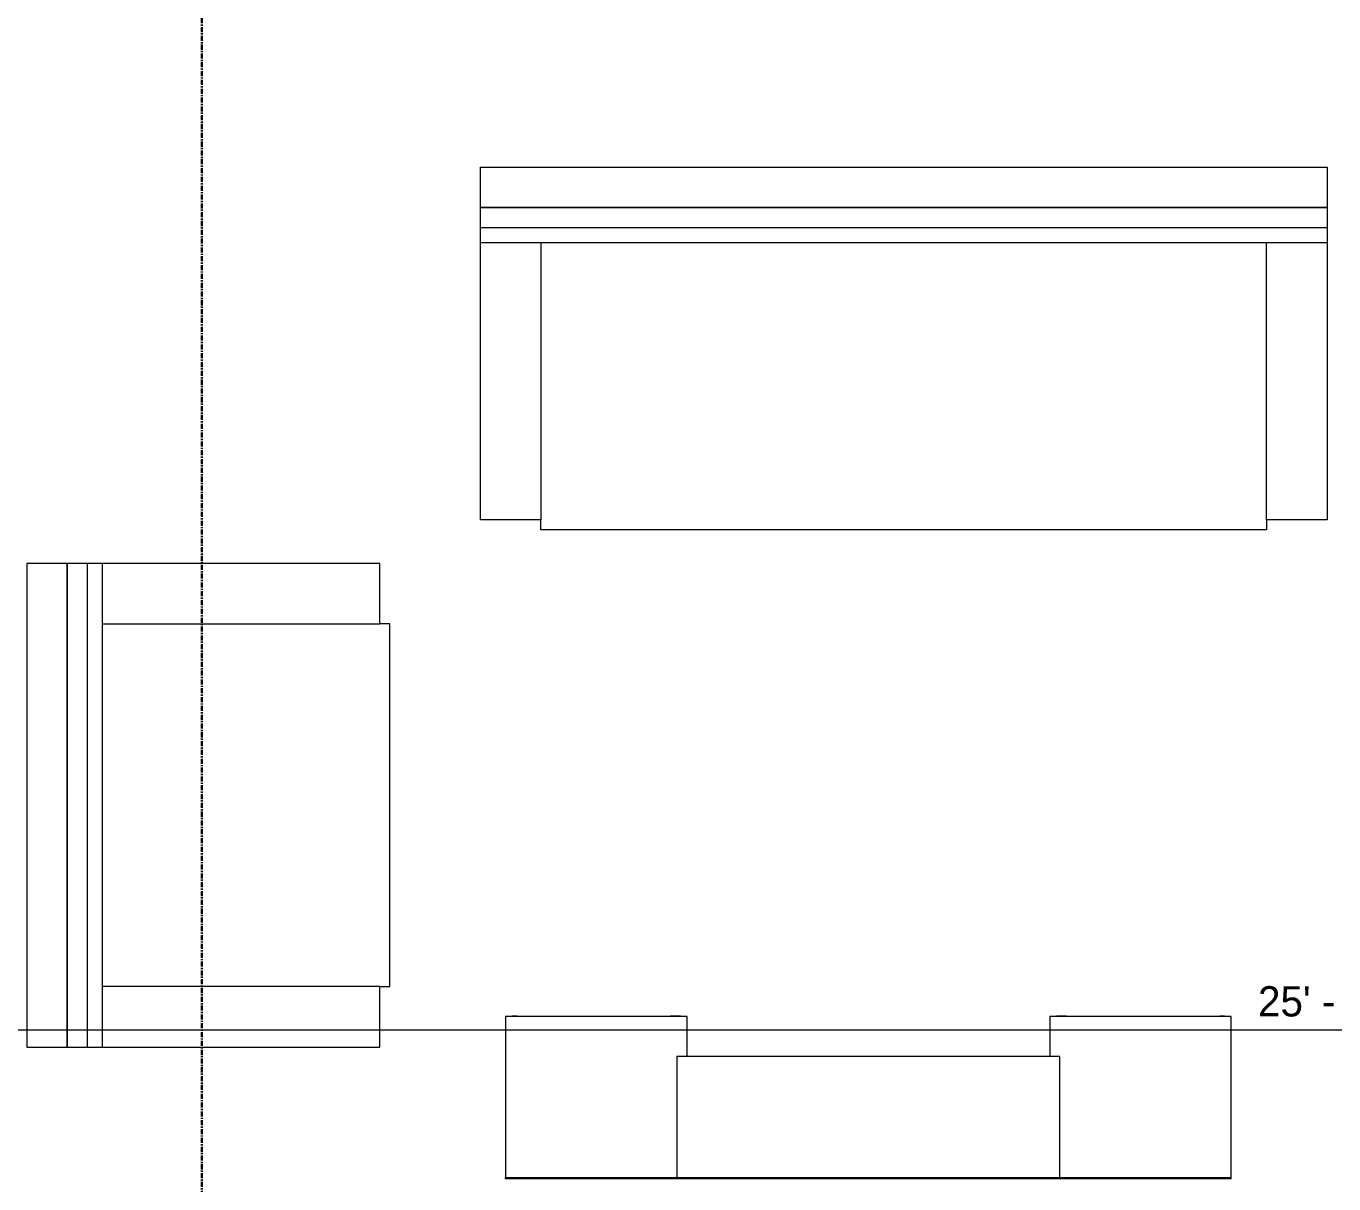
# Model space of a CAD drawing. Header units: inches. Extents: x -4058 to -1781, y 9814 to 12289.
# Drawn here: x -3804.7 to -3675, y 10018.2 to 10133.1 of the extents above; entities that cross this region are included whole.
import ezdxf

# ---------------------------------------------------------------- set-up
doc = ezdxf.new("R2010")
doc.units = ezdxf.units.IN
doc.header["$MEASUREMENT"] = 0
doc.linetypes.add('Grid Line 1_2__2_', pattern=[0.875, 0.5, -0.125, 0.125, -0.125])
for name, color, linetype, lineweight in [('0-1', 7, 'Continuous', 5), ('A-ANNO-DIMS', 211, 'Continuous', 9), ('A-ANNO-DIMS-32', 211, 'Continuous', 9), ('I-FURN', 30, 'Continuous', 9), ('S-GRID-2', 1, 'Grid Line 1_2__2_', 30)]:
    doc.layers.add(name, color=color, linetype=linetype, lineweight=lineweight)
doc.styles.add('Century Gothic', font='ufonts.com_century-gothic.ttf', dxfattribs={"height": 3})
doc.dimstyles.new('THE_DIMENSION_STRING_2', dxfattribs={"dimscale": 12, "dimtxt": 3.132505, "dimasz": 0.333333, "dimexe": 0.25, "dimexo": 0.166667, "dimgap": 0.041667, "dimtad": 1, "dimdec": 4, "dimrnd": 0.0625, "dimzin": 3, "dimdsep": 46, "dimlunit": 4, "dimtxsty": 'Century Gothic', "dimblk1": 'OBLIQUE', "dimblk2": 'OBLIQUE', "dimsah": 1, "dimcen": 0.09, "dimdle": 0.25, "dimazin": 0, "dimtfac": 1, "dimtdec": 4, "dimtix": 1, "dimtmove": 0, "dimatfit": 3, "dimfxl": 1, "dimtvp": 1, "dimtfill": 1, "dimfrac": 2, "dimtolj": 1, "dimtzin": 0, "dimarcsym": 2})

# ---------------------------------------------------------------- blocks, each defined once
blk = doc.blocks.new('CTR - 1st Phase - Structure_rvt-1-UNIT PLANS - 1ST FLOOR')
at = {"layer": 'S-GRID-2'}
blk.add_line((-3787.32, 9814.03), (-3787.32, 12247.5), dxfattribs=at)
blk = doc.blocks.new('Entertainment_Center_14771 - Entertainment_Center_14771-3403083-UNIT PLANS - 1ST FLOOR')
at = {"layer": 'I-FURN'}
for p, q in [((-18, 10), (-36, 10)), ((-36, 10), (-36, -6)), ((-34.85, 10.03), (-35.34, 10.03)), ((-35.34, 10.03), (-35.34, 10)), ((-34.85, 10), (-34.85, 10.03)), ((-18.66, 10.03), (-19.66, 10.03)), ((-19.66, 10.03), (-19.66, 10)), ((-18.66, 10), (-18.66, 10.03)), ((-18, 6), (-18, 10)), ((36, 10), (18, 10)), ((18, 10), (18, 6)), ((18.66, 10.03), (18.66, 10)), ((19.66, 10.03), (18.66, 10.03)), ((19.66, 10), (19.66, 10.03)), ((35.34, 10.03), (34.85, 10.03)), ((34.85, 10.03), (34.85, 10)), ((35.34, 10), (35.34, 10.03)), ((36, -6), (36, 10)), ((19, 6), (-19, 6)), ((-19, 6), (-19, -6)), ((19, -6), (19, 6)), ((-36, -6), (-19, -6)), ((-36, -6.12), (-36, -6)), ((-36, -6), (-19, -6)), ((-19, -6.12), (-36, -6.12)), ((-19, -6), (19, -6)), ((-19, -6.12), (-19, -6)), ((-19, -6), (19, -6)), ((19, -6.12), (-19, -6.12)), ((19, -6), (36, -6)), ((19, -6), (19, -6.12)), ((19, -6), (36, -6)), ((36, -6.12), (19, -6.12)), ((36, -6.12), (36, -6))]:
    blk.add_line(p, q, dxfattribs=at)
blk = doc.blocks.new('Couch-Both_Arms-Generic - 1-1372852-UNIT PLANS - 1ST FLOOR')
at = {"layer": 'I-FURN'}
for p, q in [((-36, 18.5), (36, 18.5)), ((-36, 17.5), (-36, 18.5)), ((36, 18.5), (36, 17.5)), ((-42, 17.5), (-36, 17.5)), ((-42, -10), (-42, 17.5)), ((-36, 17.5), (-36, -10)), ((36, 17.5), (42, 17.5)), ((36, -10), (36, 17.5)), ((42, 17.5), (42, -10)), ((-42, -10), (42, -10)), ((-42, -13.5), (-42, -10)), ((42, -10), (42, -13.5)), ((-42, -11.5), (42, -11.5)), ((-42, -13.5), (42, -13.5)), ((-42, -17.5), (-42, -13.5)), ((42, -13.5), (-42, -13.5)), ((42, -13.5), (42, -17.5)), ((42, -17.5), (-42, -17.5))]:
    blk.add_line(p, q, dxfattribs=at)
blk = doc.blocks.new('Couch-Both_Arms-Generic - 2-1352635-UNIT PLANS - 1ST FLOOR')
at = {"layer": 'I-FURN'}
for p, q in [((24, 17.5), (-24, 17.5)), ((-24, 17.5), (-24, 13.5)), ((24, 13.5), (24, 17.5)), ((-24, 13.5), (24, 13.5)), ((24, 13.5), (-24, 13.5)), ((-24, 13.5), (-24, 10)), ((24, 10), (24, 13.5)), ((-24, 11.5), (24, 11.5)), ((-24, 10), (-24, -17.5)), ((-24, 10), (24, 10)), ((-18, -17.5), (-18, 10)), ((18, 10), (18, -17.5)), ((24, -17.5), (24, 10)), ((-24, -17.5), (-18, -17.5)), ((-18, -17.5), (-18, -18.5)), ((18, -18.5), (18, -17.5)), ((18, -17.5), (24, -17.5)), ((-18, -18.5), (18, -18.5))]:
    blk.add_line(p, q, dxfattribs=at)
blk = doc.blocks.new('DIMBLOCK484-UNIT PLANS - 1ST FLOOR')
at = {"layer": 'A-ANNO-DIMS-32', "lineweight": 50}
for p, q in [((-3823.82, 10033.49), (-3821.82, 10035.49)), ((-3520.72, 10033.49), (-3518.72, 10035.49)), ((-3823.82, 10033.49), (-3825.82, 10031.49)), ((-3520.72, 10033.49), (-3522.72, 10031.49))]:
    blk.add_line(p, q, dxfattribs=at)
at = {"layer": 'A-ANNO-DIMS-32'}
for p, q in [((-3826.82, 10033.49), (-3520.72, 10033.49)), ((-3823.82, 10034.43), (-3823.82, 10030.49)), ((-3823.82, 10033.49), (-3823.82, 10034.43)), ((-3520.72, 10034.31), (-3520.72, 10030.49)), ((-3520.72, 10033.49), (-3520.72, 10034.31))]:
    blk.add_line(p, q, dxfattribs=at)
at = {"layer": 'A-ANNO-DIMS-32', "color": 0, "insert": (-3682.52, 10037.83), "char_height": 3, "width": 24.5827, "attachment_point": 1, "line_spacing_factor": 0.984502, "style": 'Century Gothic', "bg_fill": 3, "box_fill_scale": 1.25, "bg_fill_color": 256, "bg_fill_true_color": 13158600, "bg_fill_transparency": 0}
blk.add_mtext('25\' - 3 1/8"', dxfattribs=at)
blk = doc.blocks.new('_Oblique')
at = {"color": 0, "linetype": 'ByBlock', "lineweight": -2}
blk.add_line((-0.5, -0.5), (0.5, 0.5), dxfattribs=at)

msp = doc.modelspace()

# ---------------------------------------------------------------- block references
at = {"layer": '0-1'}
msp.add_blockref('CTR - 1st Phase - Structure_rvt-1-UNIT PLANS - 1ST FLOOR', (0, 0), dxfattribs=at)

# ---------------------------------------------------------------- next in the draw order: block references
at = {"layer": 'I-FURN'}
for name, p, rotation in [('Couch-Both_Arms-Generic - 1-1372852-UNIT PLANS - 1ST FLOOR', (-3717.66049, 10101.6144), 180), ('Couch-Both_Arms-Generic - 2-1352635-UNIT PLANS - 1ST FLOOR', (-3787.16049, 10055.7894), 89.99999999996959)]:
    msp.add_blockref(name, p, dxfattribs=dict(at, rotation=rotation))
msp.add_blockref('Entertainment_Center_14771 - Entertainment_Center_14771-3403083-UNIT PLANS - 1ST FLOOR', (-3721.17076, 10024.8394), dxfattribs=at)

# ---------------------------------------------------------------- next in the draw order: dimensions: what is measured, and where the dimension line sits
at = {"layer": 'A-ANNO-DIMS'}
dim = msp.add_linear_dim(base=(-3520.72374, 10033.48636), p1=(-3823.82374, 10036.432), p2=(-3520.72374, 10036.31479), dimstyle='THE_DIMENSION_STRING_2', override={"dimpost": '<>', "dimfxl": 303.100023}, dxfattribs=at)
dim.commit()
dim.dimension.update_dxf_attribs({"geometry": 'DIMBLOCK484-UNIT PLANS - 1ST FLOOR', "text_midpoint": (-3672.27374, 10035.72803)})

doc.saveas('drawing.dxf')
